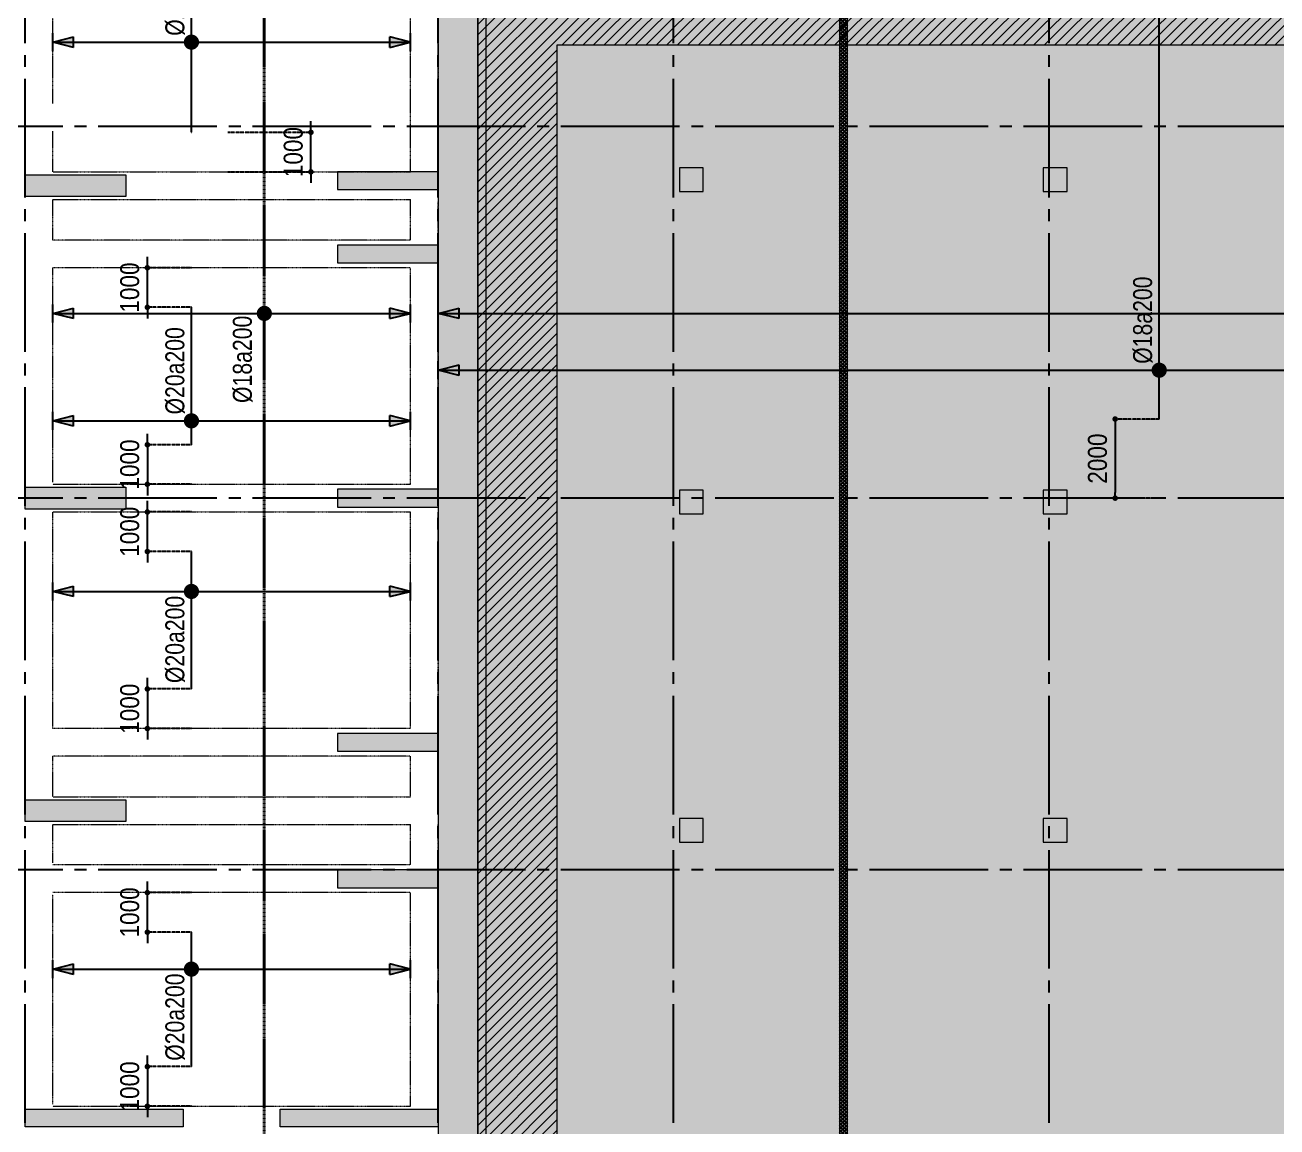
# Model space of a CAD drawing. Header units: millimetres. Extents: x -3819597 to -2591384, y 582389 to 820195.
# Drawn here: x -2754257 to -2722597, y 710231 to 738094 of the extents above; entities that cross this region are included whole.
import ezdxf
from ezdxf.enums import TextEntityAlignment as Align

# ---------------------------------------------------------------- set-up
doc = ezdxf.new("R2010")
doc.units = ezdxf.units.MM
doc.header["$MEASUREMENT"] = 0
for name, pattern in [('CENTER', [2, 1.25, -0.25, 0.25, -0.25]), ('CHG_XX_Damsan_Ham 2$0$CHG_XX_Damsan_Ham 2$0$HIDDEN', [0.375, 0.25, -0.125]), ('CHG_XX_Luoi truc$0$MB_Luoi truc$0$Center101', [13, 10, -1, 1, -1]), ('DOT2', [0.125, 0, -0.125]), ('HIDDEN', [0.375, 0.25, -0.125])]:
    doc.linetypes.add(name, pattern=pattern)
doc.layers.get('0').update_dxf_attribs({"lineweight": 9})
doc.layers.get('Defpoints').update_dxf_attribs({"color": 10, "lineweight": 0})
for name, color, linetype in [('02HN. TEXT B', 1, 'Continuous'), ('08HN. SSS X', 6, 'Continuous'), ('12HN. GRID', 1, 'CENTER'), ("CHG_XX_Damsan_Ham 2$0$CHG_XX_Damsan_Ham 2$0$'S_General_Hatch_8", 8, 'Continuous'), ('CHG_XX_Luoi truc$0$Grid', 34, 'Continuous'), ('CHG_XX_Luoi truc$0$Grid Line', 8, 'CHG_XX_Luoi truc$0$MB_Luoi truc$0$Center101'), ('dim', 51, 'Continuous')]:
    doc.layers.add(name, color=color, linetype=linetype)
for name, color, linetype, lineweight, plot in [('CHG_XX_Cot_Ham 2$0$NS-Column-H2', 90, 'Continuous', 13, False), ('CHG_XX_Cot_Ham 2$0$NS-Column-H2 @ 1', 90, 'Continuous', 13, False), ('CHG_XX_Cot_Ham 2$0$NS-Column-H2 @ 150', 90, 'Continuous', 13, False)]:
    doc.layers.add(name, color=color, linetype=linetype, lineweight=lineweight, plot=plot)
for name, color, linetype, lineweight in [('CHG_XX_Cot_Ham 2$0$NS-Pier-H2', 150, 'Continuous', 13), ('CHG_XX_Cot_Ham 2$0$NS-Pier-H2 @ 1', 150, 'Continuous', 13), ('CHG_XX_Cot_Ham 2$0$NS-Pier-H2 @ 150', 150, 'Continuous', 13), ("CHG_XX_Damsan_Ham 2$0$CHG_XX_Damsan_Ham 2$0$'S_General_Hidden_1 Thin", 1, 'CHG_XX_Damsan_Ham 2$0$CHG_XX_Damsan_Ham 2$0$HIDDEN', 18), ('CHG_XX_Damsan_Ham 2$0$CHG_XX_Damsan_Ham 2$0$DBAO', 3, 'Continuous', 13), ('CHG_XX_Damsan_Ham 2$0$CHG_XX_Damsan_Ham 2$0$DTE-MEP-H-SLAB TEXT', 3, 'Continuous', 0), ('CHG_XX_Damsan_Ham 2$0$CHG_XX_Damsan_Ham 2$0$HATCH', 154, 'Continuous', 9), ('CHG_XX_Damsan_Ham 2$0$CHG_XX_Damsan_Ham 2$0$mach ngung thi cong', 6, 'Continuous', 13), ('CHG_XX_Damsan_Ham 2$0$CHG_XX_Damsan_Ham 2$0$Start hatch', 8, 'Continuous', 25), ('CHG_XX_Damsan_Ham 2$0$HATCH', 57, 'Continuous', 9), ('CHG_XX_Damsan_Ham 2$0$mach ngung thi cong', 6, 'Continuous', 13), ('thep chay suot', 5, 'HIDDEN', 40)]:
    doc.layers.add(name, color=color, linetype=linetype, lineweight=lineweight)
doc.styles.add('[HN042014]STYLE', font='arial.ttf', dxfattribs={"width": 0.8})
doc.styles.add('CHG_XX_Luoi truc$0$MB_Luoi truc$0$Grid A-F$0$VNI-HelveCB', font='VHELVCB_0.TTF')
doc.styles.add('MB_Luoi truc$0$Arial_C', font='arial.ttf', dxfattribs={"width": 0.85})
doc.dimstyles.new('200', dxfattribs={"dimscale": 200, "dimtxt": 2.4, "dimasz": 0.7, "dimexe": 0.0003, "dimexo": 0, "dimgap": 1, "dimtad": 1, "dimdec": 0, "dimzin": 12, "dimdsep": 46, "dimtxsty": 'MB_Luoi truc$0$Arial_C', "dimblk": 'MB_Luoi truc$0$_Dot', "dimcen": 0.5, "dimclrd": 256, "dimclre": 8, "dimclrt": 1, "dimadec": 0, "dimazin": 0, "dimtfac": 1, "dimtdec": 0, "dimtix": 1, "dimtmove": 2, "dimatfit": 3, "dimldrblk": 'MB_Luoi truc$0$HTT Arrow 30', "dimfxl": 1, "dimtolj": 1, "dimtzin": 0, "dimlwe": -1, "dimarcsym": 0})
pattern_1 = [(45, (170555.19, -8650), (-44.194174, 44.194174), []), (135, (170555.19, -8650), (-44.194174, -44.194174), [])]

# ---------------------------------------------------------------- blocks, each defined once
blk = doc.blocks.new('*U685')
at = {"layer": '12HN. GRID', "linetype": 'Continuous'}
h = blk.add_hatch(color=256, dxfattribs=at)
h.dxf.hatch_style = 1
h.paths.add_polyline_path([(-44, 1608), (44, 1608), (0, 1784)])
h = blk.add_hatch(color=256, dxfattribs=at)
h.dxf.hatch_style = 1
h.paths.add_polyline_path([(0, -1233), (44, -1057), (-44, -1057)])
for p, q in [((-75, 1784), (75, 1784)), ((-44, 1608), (0, 1784)), ((0, 1784), (0, -1233)), ((0, 1784), (44, 1608)), ((-44, 1608), (44, 1608)), ((-44, -1057), (44, -1057)), ((-44, -1057), (0, -1233)), ((0, -1233), (44, -1057)), ((-75, -1233), (75, -1233))]:
    blk.add_line(p, q, dxfattribs=at)
at = {"layer": '12HN. GRID', "linetype": 'Continuous', "const_width": 64, "flags": 128}
blk.add_lwpolyline([(-32, 0, 1), (32, 0, 1)], format="xyb", close=True, dxfattribs=at)
at = {"layer": 'thep chay suot', "linetype": 'HIDDEN', "ltscale": 10}
blk.add_line((-12226, 0), (4177, 0), dxfattribs=at)
at = {"layer": '02HN. TEXT B', "linetype": 'ByBlock', "style": '[HN042014]STYLE', "width": 0.8, "flags": 8}
blk.add_attdef('1', text='', height=160, dxfattribs=at).set_placement((-755, 185), align=Align.MIDDLE_LEFT)
blk.add_attdef('0', text='', height=160, dxfattribs=at).set_placement((-351, 11), align=Align.MIDDLE_CENTER)
at = {"layer": 'Defpoints', "color": 9, "linetype": 'ByBlock', "style": '[HN042014]STYLE', "width": 0.8, "flags": 9}
for tag, p in [('2', (-8371, -1745)), ('3', (-8371, -2150)), ('4', (-8371, -2554)), ('5', (-8371, -2945))]:
    blk.add_attdef(tag, text='', height=250, dxfattribs=at).set_placement(p, align=Align.MIDDLE_CENTER)
blk = doc.blocks.new('*U185')
at = {"layer": '12HN. GRID', "linetype": 'Continuous'}
h = blk.add_hatch(color=256, dxfattribs=at)
h.dxf.hatch_style = 1
h.paths.add_polyline_path([(-44, 993), (44, 993), (0, 1169)])
h = blk.add_hatch(color=256, dxfattribs=at)
h.dxf.hatch_style = 1
h.paths.add_polyline_path([(0, -1847), (44, -1671), (-44, -1671)])
at = {"layer": '08HN. SSS X', "linetype": 'ByBlock', "ltscale": 10}
for p, q in [((-822, 0), (312, 0)), ((-822, 0), (-822, 0)), ((312, 0), (312, 0))]:
    blk.add_line(p, q, dxfattribs=at)
at = {"layer": '12HN. GRID', "linetype": 'Continuous'}
for p, q in [((-75, 1169), (75, 1169)), ((-44, 993), (0, 1169)), ((0, 1169), (0, -1847)), ((0, 1169), (44, 993)), ((-44, 993), (44, 993)), ((-44, -1671), (44, -1671)), ((-44, -1671), (0, -1847)), ((0, -1847), (44, -1671)), ((-75, -1847), (75, -1847))]:
    blk.add_line(p, q, dxfattribs=at)
at = {"layer": '12HN. GRID', "linetype": 'Continuous', "const_width": 64, "flags": 128}
blk.add_lwpolyline([(-32, 0, 1), (32, 0, 1)], format="xyb", close=True, dxfattribs=at)
at = {"layer": '02HN. TEXT B', "linetype": 'ByBlock', "style": '[HN042014]STYLE', "width": 0.8, "flags": 8}
blk.add_attdef('1', text='', height=160, dxfattribs=at).set_placement((-772, 140), align=Align.MIDDLE_LEFT)
blk.add_attdef('0', text='', height=160, dxfattribs=at).set_placement((1102, 160), align=Align.MIDDLE_CENTER)
at = {"layer": 'Defpoints', "color": 9, "linetype": 'ByBlock', "style": '[HN042014]STYLE', "width": 0.8, "flags": 9}
for tag, p in [('2', (2293, 2423)), ('3', (2293, 2018)), ('4', (2293, 1613)), ('5', (2293, 1223))]:
    blk.add_attdef(tag, text='', height=250, dxfattribs=at).set_placement(p, align=Align.MIDDLE_CENTER)
blk = doc.blocks.new('MB_Luoi truc$0$_Dot')
at = {"color": 0, "linetype": 'ByBlock', "lineweight": -2}
blk.add_line((-0.5, 0), (-1, 0), dxfattribs=at)
at = {"color": 0, "linetype": 'ByBlock', "const_width": 0.5}
blk.add_lwpolyline([(-0.25, 0, 1), (0.25, 0, 1)], format="xyb", close=True, dxfattribs=at)
blk = doc.blocks.new('*D186')
at = {"layer": 'Defpoints', "color": 0, "transparency": 16777216}
for p in [(-2750049, 711756), (-2751163, 710756), (-2750049, 710756)]:
    blk.add_point(p, dxfattribs=at)
at = {"layer": 'dim', "lineweight": -2, "transparency": 16777216}
for p, q in [((-2751163, 711896), (-2751163, 712036)), ((-2751163, 711756), (-2751163, 710756)), ((-2751163, 710616), (-2751163, 710476))]:
    blk.add_line(p, q, dxfattribs=at)
at = {"layer": 'dim', "color": 8, "linetype": 'DOT2', "transparency": 16777216}
for p, q in [((-2750049, 711756), (-2751163, 711756)), ((-2750049, 710756), (-2751163, 710756))]:
    blk.add_line(p, q, dxfattribs=at)
at = {"layer": 'dim', "lineweight": -2, "transparency": 16777216, "xscale": 140, "yscale": 140, "zscale": 140}
for p, rotation in [((-2751163, 711756), 270), ((-2751163, 710756), 90)]:
    blk.add_blockref('MB_Luoi truc$0$_Dot', p, dxfattribs=dict(at, rotation=rotation))
at = {"layer": 'dim', "color": 1, "transparency": 16777216, "insert": (-2751608, 711256), "char_height": 480, "attachment_point": 5, "rotation": 90, "style": 'MB_Luoi truc$0$Arial_C'}
blk.add_mtext('\\A1;1000', dxfattribs=at)
blk = doc.blocks.new('MB_Luoi truc$0$HTT Arrow 30')
blk.add_hatch(color=256).paths.add_polyline_path([(-2.5, 0.375), (-2.5, -0.375), (0, 0)])
at = {"color": 0, "linetype": 'ByBlock', "lineweight": -2}
for p, q in [((0, 0), (-2.5, 0.375)), ((-2.5, -0.375), (-2.5, 0.375)), ((0, 0), (-2.5, -0.375))]:
    blk.add_line(p, q, dxfattribs=at)
blk = doc.blocks.new('*D187')
at = {"layer": 'Defpoints', "color": 0, "transparency": 16777216}
for p in [(-2751163, 716156), (-2750049, 716156), (-2750049, 715156)]:
    blk.add_point(p, dxfattribs=at)
at = {"layer": 'dim', "lineweight": -2, "transparency": 16777216}
for p, q in [((-2751163, 716296), (-2751163, 716436)), ((-2751163, 715156), (-2751163, 716156)), ((-2751163, 715016), (-2751163, 714876))]:
    blk.add_line(p, q, dxfattribs=at)
at = {"layer": 'dim', "color": 8, "linetype": 'DOT2', "transparency": 16777216}
for p, q in [((-2750049, 716156), (-2751163, 716156)), ((-2750049, 715156), (-2751163, 715156))]:
    blk.add_line(p, q, dxfattribs=at)
at = {"layer": 'dim', "lineweight": -2, "transparency": 16777216, "xscale": 140, "yscale": 140, "zscale": 140}
for p, rotation in [((-2751163, 716156), 270), ((-2751163, 715156), 90)]:
    blk.add_blockref('MB_Luoi truc$0$_Dot', p, dxfattribs=dict(at, rotation=rotation))
at = {"layer": 'dim', "color": 1, "transparency": 16777216, "insert": (-2751608, 715656), "char_height": 480, "attachment_point": 5, "rotation": 90, "style": 'MB_Luoi truc$0$Arial_C'}
blk.add_mtext('\\A1;1000', dxfattribs=at)
blk = doc.blocks.new('*U190')
at = {"layer": '12HN. GRID', "linetype": 'Continuous'}
h = blk.add_hatch(color=256, dxfattribs=at)
h.dxf.hatch_style = 1
h.paths.add_polyline_path([(-44, 993), (44, 993), (0, 1169)])
h = blk.add_hatch(color=256, dxfattribs=at)
h.dxf.hatch_style = 1
h.paths.add_polyline_path([(0, -1847), (44, -1671), (-44, -1671)])
at = {"layer": '08HN. SSS X', "linetype": 'ByBlock', "ltscale": 10}
for p, q in [((-822, 0), (337, 0)), ((-822, 0), (-822, 0)), ((337, 0), (337, 0))]:
    blk.add_line(p, q, dxfattribs=at)
at = {"layer": '12HN. GRID', "linetype": 'Continuous'}
for p, q in [((-75, 1169), (75, 1169)), ((-44, 993), (0, 1169)), ((0, 1169), (0, -1847)), ((0, 1169), (44, 993)), ((-44, 993), (44, 993)), ((-44, -1671), (44, -1671)), ((-44, -1671), (0, -1847)), ((0, -1847), (44, -1671)), ((-75, -1847), (75, -1847))]:
    blk.add_line(p, q, dxfattribs=at)
at = {"layer": '12HN. GRID', "linetype": 'Continuous', "const_width": 64, "flags": 128}
blk.add_lwpolyline([(-32, 0, 1), (32, 0, 1)], format="xyb", close=True, dxfattribs=at)
at = {"layer": '02HN. TEXT B', "linetype": 'ByBlock', "style": '[HN042014]STYLE', "width": 0.8, "flags": 8}
blk.add_attdef('1', text='', height=160, dxfattribs=at).set_placement((-772, 140), align=Align.MIDDLE_LEFT)
blk.add_attdef('0', text='', height=160, dxfattribs=at).set_placement((1102, 160), align=Align.MIDDLE_CENTER)
at = {"layer": 'Defpoints', "color": 9, "linetype": 'ByBlock', "style": '[HN042014]STYLE', "width": 0.8, "flags": 9}
for tag, p in [('2', (2293, 2423)), ('3', (2293, 2018)), ('4', (2293, 1613)), ('5', (2293, 1223))]:
    blk.add_attdef(tag, text='', height=250, dxfattribs=at).set_placement(p, align=Align.MIDDLE_CENTER)
blk = doc.blocks.new('*D188')
at = {"layer": 'Defpoints', "color": 0, "transparency": 16777216}
for p in [(-2750049, 721306), (-2751163, 720306), (-2750049, 720306)]:
    blk.add_point(p, dxfattribs=at)
at = {"layer": 'dim', "lineweight": -2, "transparency": 16777216}
for p, q in [((-2751163, 721446), (-2751163, 721586)), ((-2751163, 721306), (-2751163, 720306)), ((-2751163, 720166), (-2751163, 720026))]:
    blk.add_line(p, q, dxfattribs=at)
at = {"layer": 'dim', "color": 8, "linetype": 'DOT2', "transparency": 16777216}
for p, q in [((-2750049, 721306), (-2751163, 721306)), ((-2750049, 720306), (-2751163, 720306))]:
    blk.add_line(p, q, dxfattribs=at)
at = {"layer": 'dim', "lineweight": -2, "transparency": 16777216, "xscale": 140, "yscale": 140, "zscale": 140}
for p, rotation in [((-2751163, 721306), 270), ((-2751163, 720306), 90)]:
    blk.add_blockref('MB_Luoi truc$0$_Dot', p, dxfattribs=dict(at, rotation=rotation))
at = {"layer": 'dim', "color": 1, "transparency": 16777216, "insert": (-2751608, 720806), "char_height": 480, "attachment_point": 5, "rotation": 90, "style": 'MB_Luoi truc$0$Arial_C'}
blk.add_mtext('\\A1;1000', dxfattribs=at)
blk = doc.blocks.new('*D189')
at = {"layer": 'Defpoints', "color": 0, "transparency": 16777216}
for p in [(-2751163, 725781), (-2750049, 725781), (-2750049, 724781)]:
    blk.add_point(p, dxfattribs=at)
at = {"layer": 'dim', "lineweight": -2, "transparency": 16777216}
for p, q in [((-2751163, 725921), (-2751163, 726061)), ((-2751163, 724781), (-2751163, 725781)), ((-2751163, 724641), (-2751163, 724501))]:
    blk.add_line(p, q, dxfattribs=at)
at = {"layer": 'dim', "color": 8, "linetype": 'DOT2', "transparency": 16777216}
for p, q in [((-2750049, 725781), (-2751163, 725781)), ((-2750049, 724781), (-2751163, 724781))]:
    blk.add_line(p, q, dxfattribs=at)
at = {"layer": 'dim', "lineweight": -2, "transparency": 16777216, "xscale": 140, "yscale": 140, "zscale": 140}
for p, rotation in [((-2751163, 725781), 270), ((-2751163, 724781), 90)]:
    blk.add_blockref('MB_Luoi truc$0$_Dot', p, dxfattribs=dict(at, rotation=rotation))
at = {"layer": 'dim', "color": 1, "transparency": 16777216, "insert": (-2751608, 725281), "char_height": 480, "attachment_point": 5, "rotation": 90, "style": 'MB_Luoi truc$0$Arial_C'}
blk.add_mtext('\\A1;1000', dxfattribs=at)
blk = doc.blocks.new('*U193')
at = {"layer": '12HN. GRID', "linetype": 'Continuous'}
h = blk.add_hatch(color=256, dxfattribs=at)
h.dxf.hatch_style = 1
h.paths.add_polyline_path([(-44, 993), (44, 993), (0, 1169)])
h = blk.add_hatch(color=256, dxfattribs=at)
h.dxf.hatch_style = 1
h.paths.add_polyline_path([(0, -1847), (44, -1671), (-44, -1671)])
at = {"layer": '08HN. SSS X', "linetype": 'ByBlock', "ltscale": 10}
for p, q in [((-202, 0), (957, 0)), ((-202, 0), (-202, 0)), ((957, 0), (957, 0))]:
    blk.add_line(p, q, dxfattribs=at)
at = {"layer": '12HN. GRID', "linetype": 'Continuous'}
for p, q in [((-75, 1169), (75, 1169)), ((-44, 993), (0, 1169)), ((0, 1169), (0, -1847)), ((0, 1169), (44, 993)), ((-44, 993), (44, 993)), ((-44, -1671), (44, -1671)), ((-44, -1671), (0, -1847)), ((0, -1847), (44, -1671)), ((-75, -1847), (75, -1847))]:
    blk.add_line(p, q, dxfattribs=at)
at = {"layer": '12HN. GRID', "linetype": 'Continuous', "const_width": 64, "flags": 128}
blk.add_lwpolyline([(-32, 0, 1), (32, 0, 1)], format="xyb", close=True, dxfattribs=at)
at = {"layer": '02HN. TEXT B', "linetype": 'ByBlock', "style": '[HN042014]STYLE', "width": 0.8, "flags": 8}
blk.add_attdef('1', text='', height=160, dxfattribs=at).set_placement((54, 140), align=Align.MIDDLE_LEFT)
blk.add_attdef('0', text='', height=160, dxfattribs=at).set_placement((1102, 160), align=Align.MIDDLE_CENTER)
at = {"layer": 'Defpoints', "color": 9, "linetype": 'ByBlock', "style": '[HN042014]STYLE', "width": 0.8, "flags": 9}
for tag, p in [('2', (2293, 2423)), ('3', (2293, 2018)), ('4', (2293, 1613)), ('5', (2293, 1223))]:
    blk.add_attdef(tag, text='', height=250, dxfattribs=at).set_placement(p, align=Align.MIDDLE_CENTER)
blk = doc.blocks.new('*D191')
at = {"layer": 'Defpoints', "color": 0, "transparency": 16777216}
for p in [(-2750049, 727481), (-2751163, 726481), (-2750049, 726481)]:
    blk.add_point(p, dxfattribs=at)
at = {"layer": 'dim', "lineweight": -2, "transparency": 16777216}
for p, q in [((-2751163, 727621), (-2751163, 727761)), ((-2751163, 727481), (-2751163, 726481)), ((-2751163, 726341), (-2751163, 726201))]:
    blk.add_line(p, q, dxfattribs=at)
at = {"layer": 'dim', "color": 8, "linetype": 'DOT2', "transparency": 16777216}
for p, q in [((-2750049, 727481), (-2751163, 727481)), ((-2750049, 726481), (-2751163, 726481))]:
    blk.add_line(p, q, dxfattribs=at)
at = {"layer": 'dim', "lineweight": -2, "transparency": 16777216, "xscale": 140, "yscale": 140, "zscale": 140}
for p, rotation in [((-2751163, 727481), 270), ((-2751163, 726481), 90)]:
    blk.add_blockref('MB_Luoi truc$0$_Dot', p, dxfattribs=dict(at, rotation=rotation))
at = {"layer": 'dim', "color": 1, "transparency": 16777216, "insert": (-2751608, 726981), "char_height": 480, "attachment_point": 5, "rotation": 90, "style": 'MB_Luoi truc$0$Arial_C'}
blk.add_mtext('\\A1;1000', dxfattribs=at)
blk = doc.blocks.new('*D192')
at = {"layer": 'Defpoints', "color": 0, "transparency": 16777216}
for p in [(-2751163, 731956), (-2750049, 731956), (-2750049, 730956)]:
    blk.add_point(p, dxfattribs=at)
at = {"layer": 'dim', "lineweight": -2, "transparency": 16777216}
for p, q in [((-2751163, 732096), (-2751163, 732236)), ((-2751163, 730956), (-2751163, 731956)), ((-2751163, 730816), (-2751163, 730676))]:
    blk.add_line(p, q, dxfattribs=at)
at = {"layer": 'dim', "color": 8, "linetype": 'DOT2', "transparency": 16777216}
for p, q in [((-2750049, 731956), (-2751163, 731956)), ((-2750049, 730956), (-2751163, 730956))]:
    blk.add_line(p, q, dxfattribs=at)
at = {"layer": 'dim', "lineweight": -2, "transparency": 16777216, "xscale": 140, "yscale": 140, "zscale": 140}
for p, rotation in [((-2751163, 731956), 270), ((-2751163, 730956), 90)]:
    blk.add_blockref('MB_Luoi truc$0$_Dot', p, dxfattribs=dict(at, rotation=rotation))
at = {"layer": 'dim', "color": 1, "transparency": 16777216, "insert": (-2751608, 731456), "char_height": 480, "attachment_point": 5, "rotation": 90, "style": 'MB_Luoi truc$0$Arial_C'}
blk.add_mtext('\\A1;1000', dxfattribs=at)
blk = doc.blocks.new('*U194')
at = {"layer": '12HN. GRID', "linetype": 'Continuous'}
h = blk.add_hatch(color=256, dxfattribs=at)
h.dxf.hatch_style = 1
h.paths.add_polyline_path([(-44, 993), (44, 993), (0, 1169)])
h = blk.add_hatch(color=256, dxfattribs=at)
h.dxf.hatch_style = 1
h.paths.add_polyline_path([(0, -1847), (44, -1671), (-44, -1671)])
at = {"layer": '08HN. SSS X', "linetype": 'ByBlock', "ltscale": 10}
for p, q in [((-760, 0), (474, 0)), ((-760, 0), (-760, -3)), ((474, 0), (474, 0))]:
    blk.add_line(p, q, dxfattribs=at)
at = {"layer": '12HN. GRID', "linetype": 'Continuous'}
for p, q in [((-75, 1169), (75, 1169)), ((-44, 993), (0, 1169)), ((0, 1169), (0, -1847)), ((0, 1169), (44, 993)), ((-44, 993), (44, 993)), ((-44, -1671), (44, -1671)), ((-44, -1671), (0, -1847)), ((0, -1847), (44, -1671)), ((-75, -1847), (75, -1847))]:
    blk.add_line(p, q, dxfattribs=at)
at = {"layer": '12HN. GRID', "linetype": 'Continuous', "const_width": 64, "flags": 128}
blk.add_lwpolyline([(-32, 0, 1), (32, 0, 1)], format="xyb", close=True, dxfattribs=at)
at = {"layer": '02HN. TEXT B', "linetype": 'ByBlock', "style": '[HN042014]STYLE', "width": 0.8, "flags": 8}
blk.add_attdef('1', text='', height=160, dxfattribs=at).set_placement((54, 140), align=Align.MIDDLE_LEFT)
blk.add_attdef('0', text='', height=160, dxfattribs=at).set_placement((1102, 160), align=Align.MIDDLE_CENTER)
at = {"layer": 'Defpoints', "color": 9, "linetype": 'ByBlock', "style": '[HN042014]STYLE', "width": 0.8, "flags": 9}
for tag, p in [('2', (2293, 2423)), ('3', (2293, 2018)), ('4', (2293, 1613)), ('5', (2293, 1223))]:
    blk.add_attdef(tag, text='', height=250, dxfattribs=at).set_placement(p, align=Align.MIDDLE_CENTER)
blk = doc.blocks.new('*U718')
at = {"layer": '12HN. GRID', "linetype": 'Continuous'}
h = blk.add_hatch(color=256, dxfattribs=at)
h.dxf.hatch_style = 1
h.paths.add_polyline_path([(-44, 11468), (44, 11468), (0, 11644)])
for p, q in [((-75, 11644), (75, 11644)), ((-44, 11468), (0, 11644)), ((0, 11644), (0, -6406)), ((0, 11644), (44, 11468)), ((-44, 11468), (44, 11468))]:
    blk.add_line(p, q, dxfattribs=at)
at = {"layer": '02HN. TEXT B', "linetype": 'ByBlock', "style": '[HN042014]STYLE', "width": 0.8, "flags": 8}
blk.add_attdef('1', text='', height=160, dxfattribs=at).set_placement((116, 185), align=Align.MIDDLE_LEFT)
blk.add_attdef('0', text='', height=160, dxfattribs=at).set_placement((-351, 11), align=Align.MIDDLE_CENTER)
at = {"layer": 'Defpoints', "color": 9, "linetype": 'ByBlock', "style": '[HN042014]STYLE', "width": 0.8, "flags": 9}
for tag, p in [('2', (-7832, 6470)), ('3', (-7832, 6065)), ('4', (-7832, 5660)), ('5', (-7832, 5270))]:
    blk.add_attdef(tag, text='', height=250, dxfattribs=at).set_placement(p, align=Align.MIDDLE_CENTER)
blk = doc.blocks.new('*U745')
at = {"layer": '12HN. GRID', "linetype": 'Continuous'}
h = blk.add_hatch(color=256, dxfattribs=at)
h.dxf.hatch_style = 1
h.paths.add_polyline_path([(-44, 5901), (44, 5901), (0, 6077)])
h = blk.add_hatch(color=256, dxfattribs=at)
h.dxf.hatch_style = 1
h.paths.add_polyline_path([(0, -11973), (44, -11797), (-44, -11797)])
at = {"layer": '08HN. SSS X', "linetype": 'ByBlock', "ltscale": 10}
for p, q in [((-412, 0), (3205, 0)), ((-412, 0), (-412, 0)), ((3205, 0), (3205, 0))]:
    blk.add_line(p, q, dxfattribs=at)
at = {"layer": '12HN. GRID', "linetype": 'Continuous'}
for p, q in [((-75, 6077), (75, 6077)), ((-44, 5901), (0, 6077)), ((0, 6077), (0, -11973)), ((0, 6077), (44, 5901)), ((-44, 5901), (44, 5901)), ((-44, -11797), (44, -11797)), ((-44, -11797), (0, -11973)), ((0, -11973), (44, -11797)), ((-75, -11973), (75, -11973))]:
    blk.add_line(p, q, dxfattribs=at)
at = {"layer": '12HN. GRID', "linetype": 'Continuous', "const_width": 64, "flags": 128}
blk.add_lwpolyline([(-32, 0, 1), (32, 0, 1)], format="xyb", close=True, dxfattribs=at)
at = {"layer": '02HN. TEXT B', "linetype": 'ByBlock', "style": '[HN042014]STYLE', "width": 0.8, "flags": 8}
blk.add_attdef('1', text='', height=160, dxfattribs=at).set_placement((54, 140), align=Align.MIDDLE_LEFT)
blk.add_attdef('0', text='', height=160, dxfattribs=at).set_placement((1102, 160), align=Align.MIDDLE_CENTER)
at = {"layer": 'Defpoints', "color": 9, "linetype": 'ByBlock', "style": '[HN042014]STYLE', "width": 0.8, "flags": 9}
for tag, p in [('2', (2066, 2423)), ('3', (2066, 2018)), ('4', (2066, 1613)), ('5', (2066, 1223))]:
    blk.add_attdef(tag, text='', height=250, dxfattribs=at).set_placement(p, align=Align.MIDDLE_CENTER)
blk = doc.blocks.new('*D743')
at = {"layer": 'Defpoints', "color": 0, "transparency": 16777216}
for p in [(-2725575, 728131), (-2726689, 726131), (-2725575, 726131)]:
    blk.add_point(p, dxfattribs=at)
at = {"layer": 'dim', "color": 8, "linetype": 'DOT2', "transparency": 16777216}
for p, q in [((-2725575, 728131), (-2726689, 728131)), ((-2725575, 726131), (-2726689, 726131))]:
    blk.add_line(p, q, dxfattribs=at)
at = {"layer": 'dim', "lineweight": -2, "transparency": 16777216}
blk.add_line((-2726689, 727991), (-2726689, 726271), dxfattribs=at)
at = {"layer": 'dim', "lineweight": -2, "transparency": 16777216, "xscale": 140, "yscale": 140, "zscale": 140}
for p, rotation in [((-2726689, 728131), 90), ((-2726689, 726131), 270)]:
    blk.add_blockref('MB_Luoi truc$0$_Dot', p, dxfattribs=dict(at, rotation=rotation))
at = {"layer": 'dim', "color": 1, "transparency": 16777216, "insert": (-2727134, 727131), "char_height": 480, "attachment_point": 5, "rotation": 90, "style": 'MB_Luoi truc$0$Arial_C'}
blk.add_mtext('\\A1;2000', dxfattribs=at)
blk = doc.blocks.new('*U1035')
at = {"layer": 'CHG_XX_Cot_Ham 2$0$NS-Pier-H2 @ 1'}
h = blk.add_hatch(color=256, dxfattribs=at)
h.dxf.hatch_style = 1
h.paths.add_polyline_path([(450, 0), (0, 0), (0, -2550), (450, -2550)])
at = {"layer": 'CHG_XX_Cot_Ham 2$0$NS-Pier-H2 @ 150'}
h = blk.add_hatch(color=256, dxfattribs=at)
h.dxf.hatch_style = 1
h.paths.add_polyline_path([(450, 0), (0, 0), (0, -2550), (450, -2550)])
blk = doc.blocks.new('CHG_XX_Cot_Ham 2$0$Block A_C450x2250')
at = {"layer": 'CHG_XX_Cot_Ham 2$0$NS-Pier-H2'}
blk.add_lwpolyline([(450, -2550), (0, -2550), (0, 0), (450, 0)], close=True, dxfattribs=at)
blk.add_blockref('*U1035', (0, 0), dxfattribs=at)
blk = doc.blocks.new('*U1036')
at = {"layer": 'CHG_XX_Cot_Ham 2$0$NS-Column-H2 @ 1'}
h = blk.add_hatch(color=256, dxfattribs=at)
h.dxf.hatch_style = 1
h.paths.add_polyline_path([(-300, -300), (-300, 300), (300, 300), (300, -300)])
at = {"layer": 'CHG_XX_Cot_Ham 2$0$NS-Column-H2 @ 150'}
h = blk.add_hatch(color=256, dxfattribs=at)
h.dxf.hatch_style = 1
h.paths.add_polyline_path([(-300, -300), (-300, 300), (300, 300), (300, -300)])
blk = doc.blocks.new('CHG_XX_Cot_Ham 2$0$HoBoi_C600x600')
at = {"layer": 'CHG_XX_Cot_Ham 2$0$NS-Column-H2'}
blk.add_lwpolyline([(300, -300), (300, 300), (-300, 300), (-300, -300)], close=True, dxfattribs=at)
blk.add_blockref('*U1036', (0, 0), dxfattribs=at)
blk = doc.blocks.new('CHG_XX_Cot_Ham 2$0$Block A_C10450x300')
at = {"layer": 'CHG_XX_Cot_Ham 2$0$NS-Pier-H2'}
h = blk.add_hatch(color=256, dxfattribs=at)
h.dxf.hatch_style = 1
h.paths.add_polyline_path([(6450, 0), (6450, -450), (10450, -450), (10450, 0)])
h.paths.add_polyline_path([(4000, -450), (4000, 0), (0, 0), (0, -450)])
for points in [[(0, 0), (4000, 0), (4000, -450), (0, -450)], [(6450, 0), (10450, 0), (10450, -450), (6450, -450)]]:
    blk.add_lwpolyline(points, close=True, dxfattribs=at)
blk = doc.blocks.new('*U1038')
at = {"layer": 'CHG_XX_Cot_Ham 2$0$NS-Pier-H2 @ 1'}
h = blk.add_hatch(color=256, dxfattribs=at)
h.dxf.hatch_style = 1
h.paths.add_polyline_path([(550, 0), (0, 0), (0, -2550), (550, -2550)])
at = {"layer": 'CHG_XX_Cot_Ham 2$0$NS-Pier-H2 @ 150'}
h = blk.add_hatch(color=256, dxfattribs=at)
h.dxf.hatch_style = 1
h.paths.add_polyline_path([(550, 0), (0, 0), (0, -2550), (550, -2550)])
blk = doc.blocks.new('CHG_XX_Cot_Ham 2$0$550x2550')
at = {"layer": 'CHG_XX_Cot_Ham 2$0$NS-Pier-H2'}
blk.add_lwpolyline([(550, -2550), (0, -2550), (0, 0), (550, 0)], close=True, dxfattribs=at)
blk.add_blockref('*U1038', (0, 0), dxfattribs=at)
blk = doc.blocks.new('*U1029')
at = {"layer": 'CHG_XX_Luoi truc$0$Grid Line'}
blk.add_line((0, 0), (0, 608), dxfattribs=at)
at = {"layer": 'CHG_XX_Luoi truc$0$Grid', "lineweight": -2, "style": 'CHG_XX_Luoi truc$0$MB_Luoi truc$0$Grid A-F$0$VNI-HelveCB'}
for tag, p in [('GRIDSUB', (0, 617)), ('GRID', (0, -9))]:
    blk.add_attdef(tag, text='', height=5, dxfattribs=at).set_placement(p, align=Align.MIDDLE)
blk = doc.blocks.new('*U1031')
at = {"layer": 'CHG_XX_Luoi truc$0$Grid Line'}
blk.add_line((0, 0), (0, 438), dxfattribs=at)
at = {"layer": 'CHG_XX_Luoi truc$0$Grid', "lineweight": -2, "style": 'CHG_XX_Luoi truc$0$MB_Luoi truc$0$Grid A-F$0$VNI-HelveCB'}
for tag, p in [('GRIDSUB', (0, 447)), ('GRID', (0, -9))]:
    blk.add_attdef(tag, text='', height=5, dxfattribs=at).set_placement(p, align=Align.MIDDLE)
blk = doc.blocks.new('CHG_XX_Luoi truc')
at = {"layer": 'CHG_XX_Luoi truc$0$Grid', "xscale": 300, "yscale": 300, "zscale": 300}
for p in [(12250, -12747), (22700, -12747), (28650, -12747), (38150, -12747)]:
    blk.add_blockref('*U1029', p, dxfattribs=at)
at = {"layer": 'CHG_XX_Luoi truc$0$Grid', "xscale": 300.0000000000013, "yscale": 300.0000000000013, "zscale": 300.0000000000013, "rotation": 90}
for p in [(110703, 125550), (110703, 116150), (110703, 106750)]:
    blk.add_blockref('*U1031', p, dxfattribs=at)
blk = doc.blocks.new('CHG_XX_Cot_Ham 2')
at = {"layer": 'CHG_XX_Cot_Ham 2$0$NS-Pier-H2'}
h = blk.add_hatch(color=256, dxfattribs=at)
h.dxf.hatch_style = 1
h.paths.add_polyline_path([(99639.2, 163400), (-10900, 163400), (-10900, 85450), (-300, 85450), (-300, 84050), (32350, 84050), (32350, -9000), (103575.5, -9000), (106050, -6022), (106050, 158254.3)])
h.paths.add_polyline_path([(99533.7, 163100), (105750, 158110.4), (105750, 90450), (105650, 90450), (105750, 90450), (105750, 13850), (105750, 13722.3), (105750, -5913.6), (103434.7, -8700), (93599.8, -8700), (93299.8, -8700), (32650, -8700), (32650, 84350), (0, 84350), (0, 85750), (-10600, 85750), (-10600, 163100), (93600, 163100)], flags=16)
at = {"layer": 'CHG_XX_Cot_Ham 2$0$NS-Column-H2'}
for p in [(29100, 124200), (38300, 124200), (29100, 116050), (38300, 116050), (29100, 107750), (38300, 107750)]:
    blk.add_blockref('CHG_XX_Cot_Ham 2$0$HoBoi_C600x600', p, dxfattribs=at)
at = {"layer": 'CHG_XX_Cot_Ham 2$0$NS-Pier-H2'}
for name, p in [('CHG_XX_Luoi truc', (0, 0)), ('CHG_XX_Cot_Ham 2$0$Block A_C10450x300', (12250, 100700))]:
    blk.add_blockref(name, p, dxfattribs=at)
at = {"layer": 'CHG_XX_Cot_Ham 2$0$NS-Pier-H2', "rotation": 90}
for p in [(12250, 123775), (12250, 115875), (12250, 107975)]:
    blk.add_blockref('CHG_XX_Cot_Ham 2$0$550x2550', p, dxfattribs=at)
at = {"layer": 'CHG_XX_Cot_Ham 2$0$NS-Pier-H2', "xscale": -1, "rotation": 90}
for p in [(20150, 124400), (20150, 124400), (20150, 122550), (20150, 116375), (20150, 110200), (20150, 106750), (20150, 106750)]:
    blk.add_blockref('CHG_XX_Cot_Ham 2$0$Block A_C450x2250', p, dxfattribs=at)
blk = doc.blocks.new('CHG_XX_Damsan_Ham 2$0$CHG_XX_Damsan_Ham 2$0$sdfsgdh')
at = {"layer": 'CHG_XX_Damsan_Ham 2$0$CHG_XX_Damsan_Ham 2$0$Start hatch', "ltscale": 0.5}
h = blk.add_hatch(dxfattribs=at)
h.set_pattern_fill('ANSI37', color=256, scale=500)
h.set_pattern_definition(pattern_1)
h.paths.add_polyline_path([(43750, 200), (43550, 200), (43550, -38999), (43750, -38999)])
h = blk.add_hatch(dxfattribs=at)
h.set_pattern_fill('ANSI37', color=256, scale=500)
h.set_pattern_definition(pattern_1)
h.paths.add_polyline_path([(43750, -38999), (43550, -38999), (43550, -74750), (43750, -74750)])
at = {"layer": 'CHG_XX_Damsan_Ham 2$0$CHG_XX_Damsan_Ham 2$0$DTE-MEP-H-SLAB TEXT', "color": 2, "ltscale": 0.5}
for p, q in [((43550, 200), (43550, -74750)), ((43750, -74750), (43750, 200))]:
    blk.add_line(p, q, dxfattribs=at)
blk = doc.blocks.new('CHG_XX_Damsan_Ham 2', base_point=(3089256, -609981))
at = {"layer": "CHG_XX_Damsan_Ham 2$0$CHG_XX_Damsan_Ham 2$0$'S_General_Hatch_8"}
h = blk.add_hatch(dxfattribs=at)
h.set_pattern_fill('CROSS', color=256, scale=2000)
edge = h.paths.add_edge_path()
edge.add_line((76750, 42625), (76750, 65250))
edge.add_line((76750, 65250), (76750, 65850))
edge.add_line((76750, 65850), (77900, 65850))
edge.add_line((77900, 65850), (77900, 89350))
edge.add_line((77900, 89350), (76850, 89350))
edge.add_line((76850, 89350), (76850, 90650))
edge.add_line((76850, 90650), (76852, 131950))
edge.add_line((76852, 131950), (51950, 131950))
edge.add_line((51950, 131950), (51950, 130600))
edge.add_line((51950, 130600), (22700, 130600))
edge.add_line((22700, 130600), (22700, 84050))
edge.add_line((22700, 84050), (32350, 84050))
edge.add_line((32350, 84050), (32350, 22700))
edge.add_line((32350, 22700), (76500, 22700))
edge.add_line((76500, 22700), (76500, 23518))
edge.add_line((76500, 23518), (76750, 23518))
edge.add_line((76750, 23518), (76750, 42625))
edge.add_line((76750, 42625), (76750, 43198))
at = {"layer": 'CHG_XX_Damsan_Ham 2$0$CHG_XX_Damsan_Ham 2$0$HATCH'}
h = blk.add_hatch(dxfattribs=at)
h.set_pattern_fill('ANSI31', color=256, scale=1500)
h.set_pattern_definition([(45, (-2702289.21, 609981.01), (-132.582521, 132.582521), [])])
h.paths.add_polyline_path([(32350, 25700), (73852, 25700), (73852, 127600), (25700, 127600), (25700, 84350), (23700, 84350), (23700, 129600), (75851, 129600), (75851, 23700), (32350, 23700)])
at = {"layer": "CHG_XX_Damsan_Ham 2$0$CHG_XX_Damsan_Ham 2$0$'S_General_Hidden_1 Thin", "ltscale": 10}
for p, q in [((22700, 124450), (22700, 130600)), ((22700, 130600), (22700, 84050)), ((12950, 126125), (12950, 130100)), ((22000, 124400), (22000, 130100)), ((12950, 124400), (12950, 125425)), ((12950, 124400), (22000, 124400)), ((12950, 122675), (12950, 123700)), ((12950, 123700), (22000, 123700)), ((22000, 122675), (22000, 123700)), ((22700, 116500), (22700, 123650)), ((22000, 122675), (12950, 122675)), ((12950, 116550), (12950, 121975)), ((22000, 121975), (12950, 121975)), ((22000, 116500), (22000, 121975)), ((12950, 116500), (22000, 116500)), ((12950, 115800), (22000, 115800)), ((12950, 110325), (12950, 115800)), ((22000, 110325), (22000, 115800)), ((22700, 108600), (22700, 115800)), ((22000, 110325), (12950, 110325)), ((12950, 108600), (12950, 109625)), ((22000, 109625), (12950, 109625)), ((22000, 108600), (22000, 109625)), ((12950, 108600), (22000, 108600)), ((12950, 107900), (22000, 107900)), ((12950, 106925), (12950, 107900)), ((22000, 106875), (22000, 107900)), ((22700, 100745), (22700, 107900)), ((22000, 106875), (12950, 106875)), ((22000, 106175), (12950, 106175)), ((12950, 100825), (12950, 106125)), ((22000, 100775), (22000, 106175)), ((12950, 100775), (22000, 100775))]:
    blk.add_line(p, q, dxfattribs=at)
at = {"layer": 'CHG_XX_Damsan_Ham 2$0$CHG_XX_Damsan_Ham 2$0$HATCH'}
blk.add_lwpolyline([(32350, 25700), (73852, 25700), (73852, 127600), (25700, 127600), (25700, 84350), (23700, 84350), (23700, 129600), (75851, 129600), (75851, 23700), (32350, 23700), (32350, 25700)], dxfattribs=at)
at = {"layer": 'CHG_XX_Damsan_Ham 2$0$CHG_XX_Damsan_Ham 2$0$mach ngung thi cong'}
blk.add_lwpolyline([(23700, 90148), (-100, 90150), (-100, 153400), (99650, 153400), (99650, 71950), (75851, 71950), (75851, 88800), (75851, 88800), (75851, 129600), (23700, 129600)], close=True, dxfattribs=at)
at = {"layer": 'CHG_XX_Damsan_Ham 2$0$mach ngung thi cong'}
blk.add_lwpolyline([(23900, 90148), (-100, 90150), (-100, 153400), (99650, 153400), (99650, 71950), (75549, 71950), (75549, 88800), (75549, 88800), (75549, 129500), (23900, 129500)], close=True, dxfattribs=at)
at = {"layer": 'CHG_XX_Damsan_Ham 2$0$CHG_XX_Damsan_Ham 2$0$DBAO'}
blk.add_blockref('CHG_XX_Cot_Ham 2', (0, 0), dxfattribs=at)
at = {"layer": 'CHG_XX_Damsan_Ham 2$0$CHG_XX_Damsan_Ham 2$0$DTE-MEP-H-SLAB TEXT'}
blk.add_blockref('CHG_XX_Damsan_Ham 2$0$CHG_XX_Damsan_Ham 2$0$sdfsgdh', (-10700, 160900), dxfattribs=at)
at = {"layer": 'CHG_XX_Damsan_Ham 2$0$HATCH'}
blk.add_blockref('CHG_XX_Cot_Ham 2', (0, 0), dxfattribs=at)
blk = doc.blocks.new('*D877')
at = {"layer": 'Defpoints', "color": 0, "transparency": 16777216}
for p in [(-2749127, 735381), (-2747027, 735381), (-2749127, 734381)]:
    blk.add_point(p, dxfattribs=at)
at = {"layer": 'dim', "lineweight": -2, "transparency": 16777216}
for p, q in [((-2747027, 735521), (-2747027, 735661)), ((-2747027, 734381), (-2747027, 735381)), ((-2747027, 734241), (-2747027, 734101))]:
    blk.add_line(p, q, dxfattribs=at)
at = {"layer": 'dim', "color": 8, "linetype": 'DOT2', "transparency": 16777216}
for p, q in [((-2749127, 735381), (-2747027, 735381)), ((-2749127, 734381), (-2747027, 734381))]:
    blk.add_line(p, q, dxfattribs=at)
at = {"layer": 'dim', "lineweight": -2, "transparency": 16777216, "xscale": 140, "yscale": 140, "zscale": 140}
for p, rotation in [((-2747027, 735381), 270), ((-2747027, 734381), 90)]:
    blk.add_blockref('MB_Luoi truc$0$_Dot', p, dxfattribs=dict(at, rotation=rotation))
at = {"layer": 'dim', "color": 1, "transparency": 16777216, "insert": (-2747472, 734881), "char_height": 480, "attachment_point": 5, "rotation": 90, "style": 'MB_Luoi truc$0$Arial_C'}
blk.add_mtext('\\A1;1000', dxfattribs=at)

msp = doc.modelspace()

# ---------------------------------------------------------------- block references
at = {"layer": '08HN. SSS X', "linetype": 'Continuous'}
ref = msp.add_blockref('*U194', (-2750048.6, 737660.7), dxfattribs=dict(at, xscale=3, yscale=3, zscale=3, rotation=90))
ref.add_attrib('1', '%%c20a200', dxfattribs={"layer": '02HN. TEXT B', "linetype": 'ByBlock', "height": 480, "rotation": 90, "style": '[HN042014]STYLE', "width": 0.8}).set_placement((-2750468.6, 737822), align=Align.MIDDLE_LEFT)
ref = msp.add_blockref('*U745', (-2725574.9, 729366.5), dxfattribs=dict(at, xscale=3, yscale=3, zscale=3, rotation=90))
ref.add_attrib('1', '%%c18a200', dxfattribs={"layer": '02HN. TEXT B', "linetype": 'ByBlock', "height": 480, "rotation": 90, "style": '[HN042014]STYLE', "width": 0.8}).set_placement((-2725994.9, 729527.8), align=Align.MIDDLE_LEFT)
ref = msp.add_blockref('*U193', (-2750048.6, 728085.7), dxfattribs=dict(at, xscale=3, yscale=3, zscale=3, rotation=90))
ref.add_attrib('1', '%%c20a200', dxfattribs={"layer": '02HN. TEXT B', "linetype": 'ByBlock', "height": 480, "rotation": 90, "style": '[HN042014]STYLE', "width": 0.8}).set_placement((-2750468.6, 728247), align=Align.MIDDLE_LEFT)
ref = msp.add_blockref('*U190', (-2750048.6, 723771.7), dxfattribs=dict(at, xscale=3, yscale=3, zscale=3, rotation=90))
ref.add_attrib('1', '%%c20a200', dxfattribs={"layer": '02HN. TEXT B', "linetype": 'ByBlock', "height": 480, "rotation": 90, "style": '[HN042014]STYLE', "width": 0.8}).set_placement((-2750468.6, 721454.8), align=Align.MIDDLE_LEFT)
ref = msp.add_blockref('*U185', (-2750048.6, 714221.7), dxfattribs=dict(at, xscale=3, yscale=3, zscale=3, rotation=90))
ref.add_attrib('1', '%%c20a200', dxfattribs={"layer": '02HN. TEXT B', "linetype": 'ByBlock', "height": 480, "rotation": 90, "style": '[HN042014]STYLE', "width": 0.8}).set_placement((-2750468.6, 711904.8), align=Align.MIDDLE_LEFT)
at = {"layer": 'dim'}
msp.add_blockref('CHG_XX_Damsan_Ham 2', (322749.3, 0), dxfattribs=at)
at = {"layer": 'thep chay suot'}
ref = msp.add_blockref('*U685', (-2748205.3, 730801.2), dxfattribs=dict(at, xscale=3, yscale=3, zscale=3, rotation=90))
ref.add_attrib('1', '%%c18a200', dxfattribs={"layer": '02HN. TEXT B', "linetype": 'ByBlock', "height": 480, "rotation": 90, "style": '[HN042014]STYLE', "width": 0.8}).set_placement((-2748761.2, 728537.2), align=Align.MIDDLE_LEFT)
at = {"layer": 'thep chay suot', "xscale": 3, "yscale": 3, "zscale": 3, "rotation": 90}
msp.add_blockref('*U718', (-2708875.5, 730801.6), dxfattribs=at)

# ---------------------------------------------------------------- dimensions: what is measured, and where the dimension line sits
at = {"layer": 'dim'}
for base, p1, p2, picture, middle in [((-2747026.9, 735381), (-2749126.9, 734381), (-2749126.9, 735381), '*D877', (-2747472, 734881)), ((-2751162.9, 731956), (-2750048.6, 730956.2), (-2750048.6, 731956), '*D192', (-2751608, 731456.1)), ((-2726689.2, 726131), (-2725574.9, 728131.1), (-2725574.9, 726131), '*D743', (-2727134.2, 727131.1)), ((-2751162.9, 726481), (-2750048.6, 727481.1), (-2750048.6, 726481), '*D191', (-2751608, 726981.1)), ((-2751162.9, 725781), (-2750048.6, 724781.2), (-2750048.6, 725781), '*D189', (-2751608, 725281.1)), ((-2751162.9, 720306), (-2750048.6, 721306.1), (-2750048.6, 720306), '*D188', (-2751608, 720806.1)), ((-2751162.9, 716156), (-2750048.6, 715156.2), (-2750048.6, 716156), '*D187', (-2751608, 715656.1)), ((-2751162.9, 710756), (-2750048.6, 711756.1), (-2750048.6, 710756), '*D186', (-2751608, 711256.1))]:
    dim = msp.add_linear_dim(base=base, p1=p1, p2=p2, angle=90, dimstyle='200', dxfattribs=at)
    dim.commit()
    dim.dimension.update_dxf_attribs({"geometry": picture, "text_midpoint": middle})

doc.saveas('drawing.dxf')
